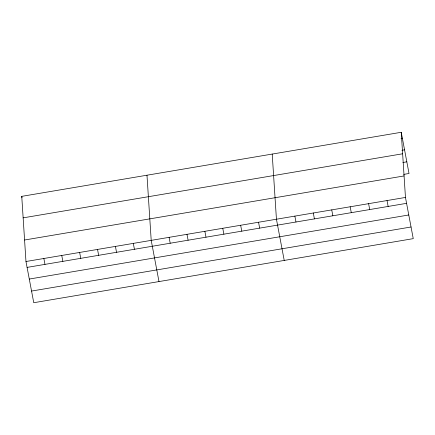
<?xml version="1.0" encoding="UTF-8"?>
<svg xmlns="http://www.w3.org/2000/svg" width="435" height="435" viewBox="0 0 435 435"><rect width="100%" height="100%" fill="white"/><g stroke="black" fill="none" stroke-linecap="round" stroke-linejoin="round"><path stroke-width="0.65" d="M401.244 132.284L405.463 197.441L413.25 238.646L33.756 302.716L25.969 261.511L21.75 196.354L401.244 132.284L409.03 173.489L403.762 174.381M401.037 138.395L402.353 138.172M401.924 150.271L404.555 149.825M23.142 217.853L402.636 153.783M402.875 162.5L406.828 161.836M24.578 240.006L404.071 175.941M25.969 261.511L405.463 197.441M27.084 267.4L406.578 203.33M29.286 279.053L408.78 214.982M31.554 291.064L411.048 226.994M387.03 200.551L388.145 206.44M368.597 203.667L369.712 209.556M350.164 206.777L351.279 212.666M331.736 209.887L332.846 215.776M313.303 213.003L314.413 218.887M294.87 216.113L295.979 222.002M284.224 260.429L276.437 219.224L272.212 154.066M258.548 222.247L259.657 228.136M240.658 225.265L241.768 231.154M222.763 228.288L223.878 234.171M204.874 231.306L205.989 237.195M186.985 234.324L188.099 240.212M169.095 237.347L170.205 243.236M158.992 281.575L151.206 240.365L146.981 175.207M133.317 243.388L134.426 249.277M115.422 246.406L116.536 252.295M97.532 249.429L98.647 255.318M79.643 252.447L80.758 258.336M61.754 255.47L62.863 261.359M43.864 258.488L44.974 264.377M21.75 196.354L21.995 197.659"/></g></svg>
